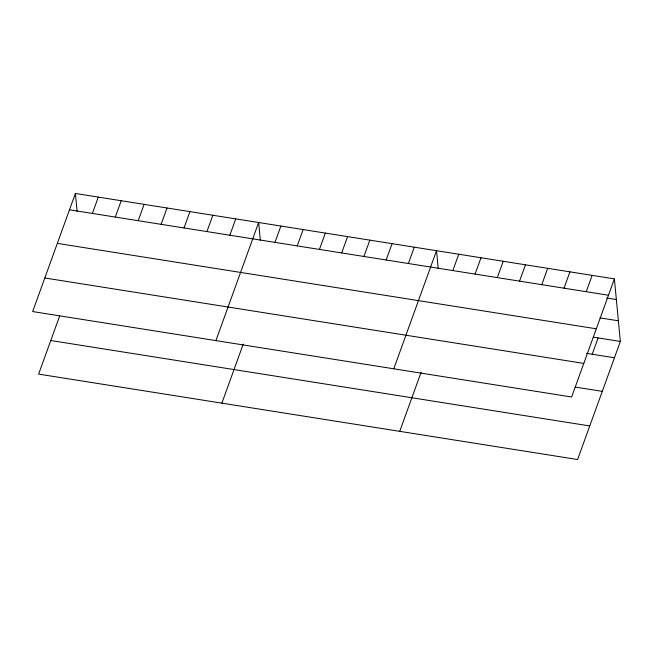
<?xml version="1.0" encoding="UTF-8"?>
<svg xmlns="http://www.w3.org/2000/svg" width="653" height="653" viewBox="0 0 653 653"><rect width="100%" height="100%" fill="white"/><g stroke="black" fill="none" stroke-linecap="round" stroke-linejoin="round"><path stroke-width="0.98" d="M75.397 193.468L32.65 311.563L571.636 396.991L614.391 278.896L75.397 193.468L77.095 211.286M92.391 213.433L98.309 197.1M59.668 315.938L38.609 374.104L577.603 459.532L620.35 341.437L614.391 278.896M115.303 217.057L121.213 200.724M138.207 220.69L144.117 204.356M161.111 224.322L167.029 207.989M184.024 227.954L189.933 211.621M206.928 231.586L212.845 215.253M229.84 235.211L235.749 218.877M215.906 340.605L258.653 222.51L260.351 240.337M274.978 242.369L280.888 226.036M221.865 403.146L243.251 344.074M297.213 245.895L303.123 229.562M319.439 249.413L325.357 233.08M341.674 252.94L347.592 236.606M363.909 256.466L369.827 240.133M386.143 259.992L392.053 243.659M408.378 263.51L414.288 247.177M393.775 368.798L436.522 250.703L438.22 268.53M452.839 270.562L458.757 254.229M399.734 431.339L421.12 372.267M475.074 274.089L480.992 257.755M497.308 277.607L503.226 261.273M519.543 281.133L525.453 264.8M541.778 284.659L547.687 268.326M564.012 288.185L569.922 271.852M586.239 291.703L592.157 275.37M592.206 354.252L598.115 337.919M69.487 209.801L608.474 295.229M606.686 298.005L616.359 299.539M600.017 317.889L618.383 320.803M57.333 243.381L596.32 328.81M593.283 337.152L620.35 341.437M586.402 353.33L614.44 357.771M44.804 277.982L583.798 363.411M575.211 387.066L602.278 391.351M50.771 340.523L589.757 425.952"/></g></svg>
